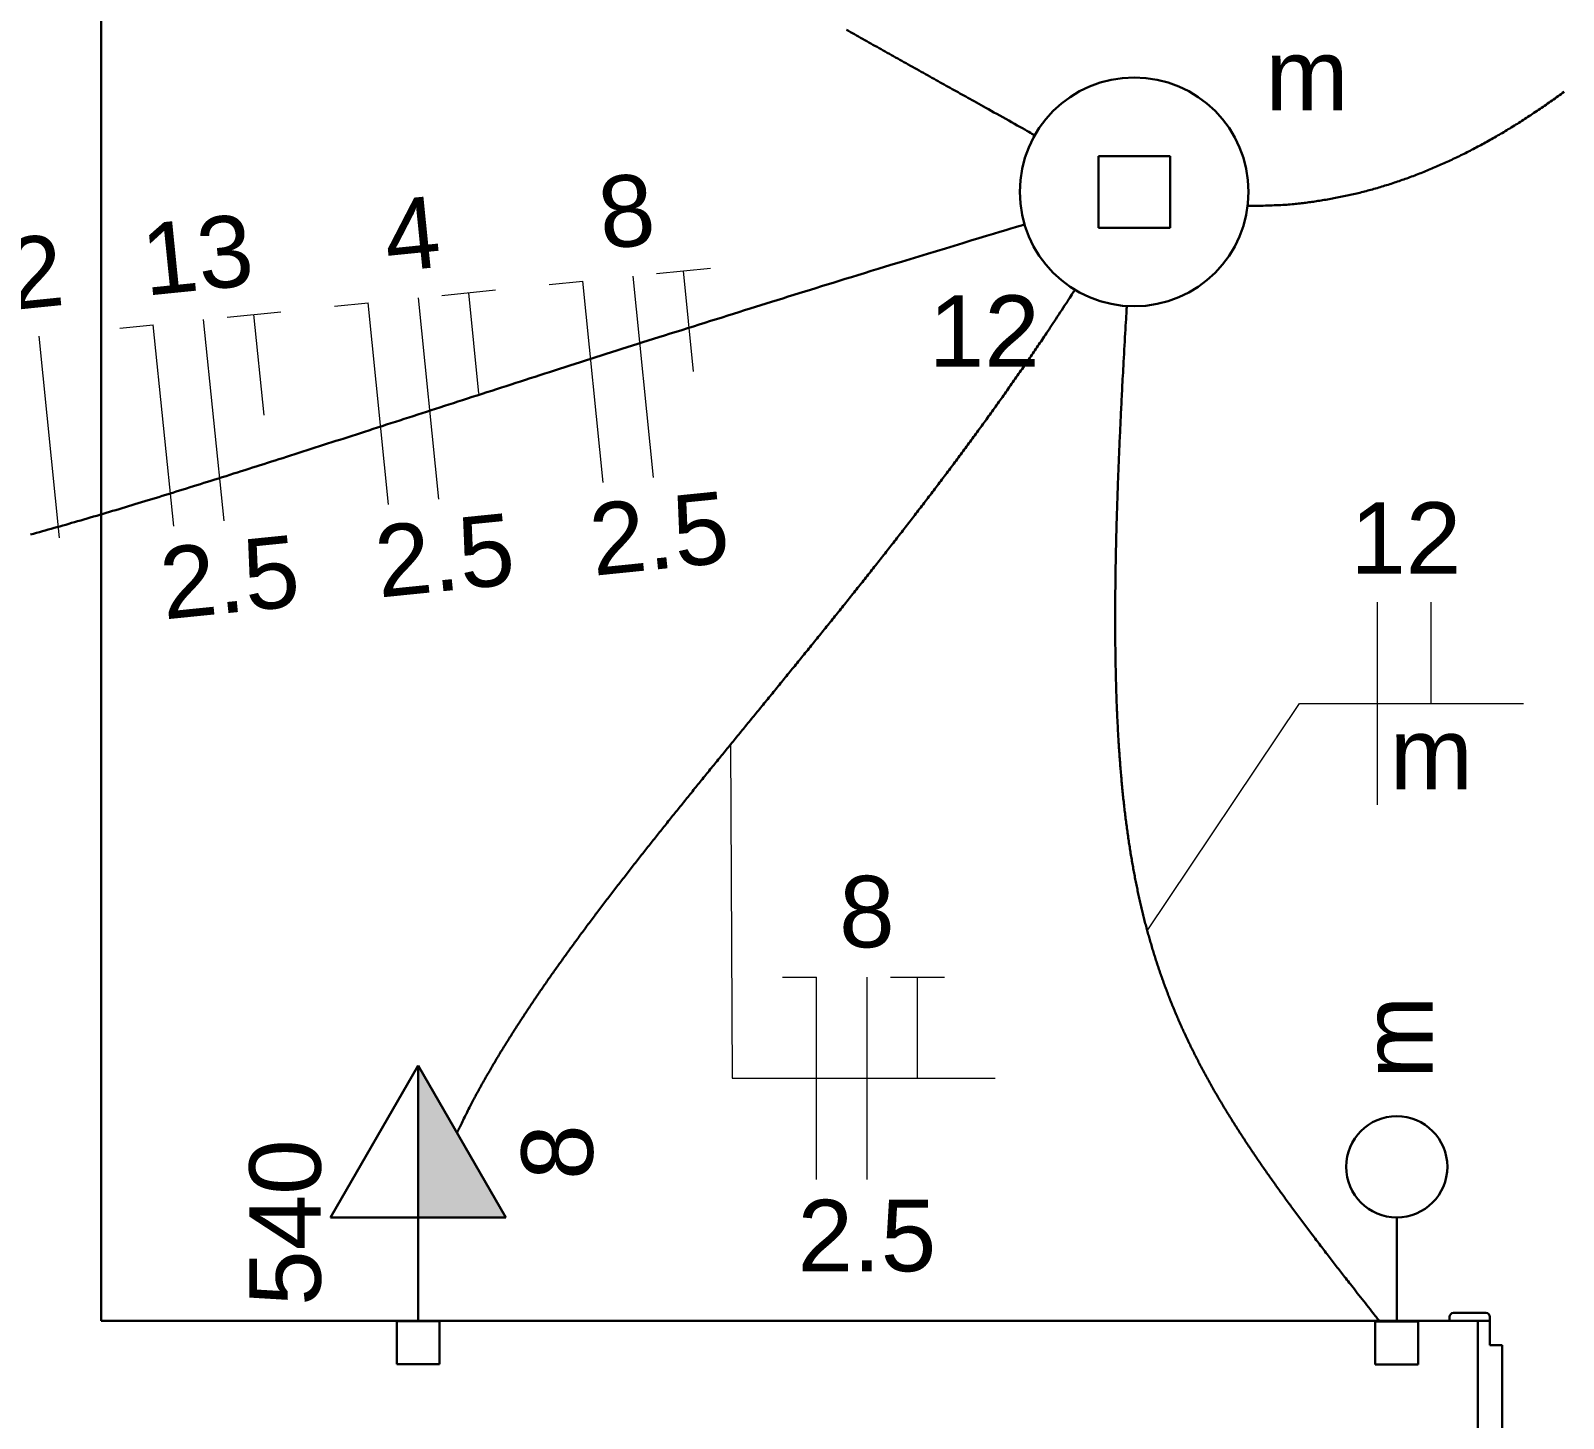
# Model space of a CAD drawing. Header units: millimetres. Extents: x 0 to 55.3, y 20.8 to 61.4.
# Drawn here: x 10.663 to 12.556, y 36.855 to 38.569 of the extents above; entities that cross this region are included whole.
import ezdxf

# ---------------------------------------------------------------- set-up
doc = ezdxf.new("R2010")
doc.units = ezdxf.units.MM
for name, color, linetype, lineweight in [('ARQ_-_ALV_5', 1, 'Continuous', 30), ('ARQ_-_PORTA_2', 2, 'Continuous', 30), ('EL-Condutos', 4, 'Continuous', 30), ('EL-Fios', 2, 'Continuous', 20), ('EL-Textos_fios', 2, 'Continuous', 20), ('EL-Textos_pontos', 2, 'Continuous', 30), ('P-SIMBOL', 3, 'Continuous', 30)]:
    doc.layers.add(name, color=color, linetype=linetype, lineweight=lineweight)
doc.styles.add('Arial', font='Arial')

msp = doc.modelspace()

# ---------------------------------------------------------------- hatches: boundary and pattern name
at = {"layer": 'P-SIMBOL', "linetype": 'Continuous'}
msp.add_hatch(color=256, dxfattribs=at).paths.add_polyline_path([(11.141402, 37.103199), (11.141402, 37.290749), (11.249652, 37.103249)])

# ---------------------------------------------------------------- linework, layer by layer
at = {"layer": 'ARQ_-_ALV_5'}
for p, q in [((10.750002, 36.975499), (10.750002, 39.775499)), ((10.750002, 36.975499), (12.450002, 36.975499)), ((12.450002, 36.975499), (12.450002, 36.825499))]:
    msp.add_line(p, q, dxfattribs=at)
at = {"layer": 'ARQ_-_PORTA_2'}
for p, q in [((12.460002, 36.985499), (12.420002, 36.985499)), ((12.415002, 36.980499), (12.415002, 36.975499)), ((12.450002, 36.975499), (12.465002, 36.975499)), ((12.465002, 36.975499), (12.465002, 36.980499)), ((12.465002, 36.975499), (12.465002, 36.945499)), ((12.465002, 36.945499), (12.480002, 36.945499)), ((12.480002, 36.945499), (12.480002, 36.825499))]:
    msp.add_line(p, q, dxfattribs=at)
for centre, start, end in [((12.420002, 36.980499), 90, 180), ((12.460002, 36.980499), 0, 90)]:
    msp.add_arc(centre, 0.005, start, end, dxfattribs=at)
at = {"layer": 'EL-Condutos', "linetype": 'Continuous', "flags": 128}
for points in [[(11.902813, 38.439542), (11.902585, 38.439671), (11.901919, 38.440044), (11.900846, 38.440647), (11.899395, 38.441461), (11.897596, 38.442471), (11.895478, 38.44366), (11.893072, 38.445011), (11.890406, 38.446507), (11.88751, 38.448132), (11.884414, 38.44987), (11.881148, 38.451702), (11.877742, 38.453614), (11.874224, 38.455587), (11.870624, 38.457606), (11.866973, 38.459654), (11.863299, 38.461714), (11.859633, 38.463769), (11.856004, 38.465803), (11.852442, 38.4678), (11.848975, 38.469741), (11.845686, 38.471583), (11.84251, 38.473361), (11.839441, 38.475079), (11.83647, 38.476741), (11.83359, 38.478351), (11.830793, 38.479915), (11.828071, 38.481436), (11.825416, 38.482919), (11.822822, 38.484368), (11.820279, 38.485788), (11.817781, 38.487182), (11.815319, 38.488556), (11.812887, 38.489913), (11.810475, 38.491258), (11.808077, 38.492596), (11.805685, 38.49393), (11.80329, 38.495265), (11.800886, 38.496606), (11.798465, 38.497956), (11.796018, 38.499321), (11.793583, 38.50068), (11.791117, 38.502055), (11.788624, 38.503446), (11.786105, 38.504852), (11.783562, 38.50627), (11.780998, 38.507702), (11.778414, 38.509144), (11.775813, 38.510596), (11.773196, 38.512057), (11.770565, 38.513526), (11.767923, 38.515002), (11.765271, 38.516483), (11.762612, 38.517969), (11.759947, 38.519457), (11.757279, 38.520948), (11.75461, 38.52244), (11.751941, 38.523932), (11.749274, 38.525423), (11.746613, 38.526911), (11.743958, 38.528396), (11.741355, 38.529852), (11.73876, 38.531303), (11.736172, 38.532751), (11.733592, 38.534196), (11.731017, 38.535637), (11.728449, 38.537075), (11.725886, 38.538511), (11.723327, 38.539944), (11.720773, 38.541376), (11.718223, 38.542805), (11.715676, 38.544234), (11.713131, 38.545661), (11.710589, 38.547088), (11.708048, 38.548514), (11.705509, 38.54994), (11.70297, 38.551366), (11.700431, 38.552793), (11.697892, 38.55422), (11.695352, 38.555649), (11.69281, 38.557079), (11.690308, 38.558488), (11.687804, 38.559898), (11.685298, 38.56131), (11.682791, 38.562723), (11.680282, 38.564138), (11.677772, 38.565554), (11.675262, 38.566971), (11.67275, 38.56839), (11.670237, 38.56981)], [(12.165959, 38.352165), (12.166132, 38.352168), (12.166636, 38.352176), (12.167449, 38.352189), (12.168549, 38.352208), (12.169912, 38.352232), (12.171517, 38.352263), (12.173341, 38.352299), (12.17536, 38.352341), (12.177554, 38.35239), (12.1799, 38.352445), (12.182374, 38.352507), (12.184955, 38.352576), (12.18762, 38.352651), (12.190346, 38.352734), (12.193112, 38.352823), (12.195894, 38.35292), (12.198671, 38.353025), (12.201419, 38.353137), (12.204116, 38.353257), (12.20674, 38.353385), (12.209248, 38.353519), (12.211668, 38.353661), (12.214005, 38.353811), (12.216267, 38.353969), (12.218458, 38.354135), (12.220585, 38.354308), (12.222654, 38.354489), (12.22467, 38.354678), (12.226639, 38.354874), (12.228568, 38.355078), (12.230462, 38.35529), (12.232326, 38.355508), (12.234168, 38.355735), (12.235993, 38.355969), (12.237806, 38.35621), (12.239613, 38.356458), (12.241422, 38.356714), (12.243236, 38.356977), (12.245063, 38.357247), (12.246908, 38.357525), (12.248768, 38.357808), (12.250651, 38.358099), (12.252554, 38.358396), (12.254476, 38.358701), (12.256416, 38.359013), (12.258372, 38.359332), (12.260341, 38.359658), (12.262324, 38.359991), (12.264317, 38.360331), (12.26632, 38.360678), (12.268331, 38.361033), (12.270348, 38.361394), (12.27237, 38.361763), (12.274394, 38.362138), (12.27642, 38.362521), (12.278446, 38.362911), (12.28047, 38.363308), (12.282491, 38.363712), (12.284507, 38.364123), (12.286516, 38.364541), (12.288523, 38.364967), (12.290521, 38.3654), (12.292513, 38.365841), (12.294497, 38.366288), (12.296475, 38.366742), (12.298446, 38.367204), (12.300412, 38.367672), (12.302372, 38.368148), (12.304327, 38.36863), (12.306278, 38.369119), (12.308225, 38.369616), (12.310167, 38.370119), (12.312107, 38.370628), (12.314043, 38.371145), (12.315977, 38.371669), (12.317909, 38.372199), (12.319839, 38.372736), (12.321767, 38.37328), (12.323695, 38.37383), (12.325622, 38.374388), (12.327565, 38.374956), (12.329508, 38.375532), (12.33145, 38.376114), (12.333392, 38.376703), (12.335333, 38.377299), (12.337274, 38.377901), (12.339213, 38.37851), (12.341151, 38.379126), (12.343088, 38.379748), (12.345024, 38.380377), (12.346959, 38.381012), (12.348891, 38.381654), (12.350822, 38.382303), (12.352751, 38.382957), (12.354678, 38.383619), (12.356603, 38.384286), (12.358526, 38.384961), (12.360446, 38.385641), (12.362364, 38.386328), (12.364279, 38.387021), (12.366218, 38.38773), (12.368155, 38.388446), (12.370088, 38.389168), (12.372019, 38.389897), (12.373947, 38.390631), (12.375872, 38.391373), (12.377794, 38.39212), (12.379714, 38.392874), (12.381631, 38.393634), (12.383545, 38.3944), (12.385457, 38.395172), (12.387366, 38.395951), (12.389272, 38.396735), (12.391176, 38.397526), (12.393077, 38.398323), (12.394975, 38.399125), (12.396872, 38.399934), (12.398765, 38.400749), (12.400656, 38.401569), (12.402545, 38.402395), (12.404466, 38.403243), (12.406385, 38.404098), (12.408302, 38.404958), (12.410216, 38.405824), (12.412127, 38.406696), (12.414036, 38.407574), (12.415942, 38.408457), (12.417845, 38.409347), (12.419746, 38.410242), (12.421644, 38.411144), (12.423539, 38.412051), (12.425432, 38.412963), (12.427321, 38.413882), (12.429209, 38.414806), (12.431093, 38.415735), (12.432975, 38.41667), (12.434854, 38.417611), (12.43673, 38.418557), (12.438603, 38.419509), (12.440474, 38.420466), (12.442384, 38.421451), (12.444291, 38.422441), (12.446196, 38.423437), (12.448097, 38.424439), (12.449996, 38.425446), (12.451891, 38.426458), (12.453784, 38.427476), (12.455674, 38.428499), (12.457561, 38.429528), (12.459444, 38.430562), (12.461325, 38.431601), (12.463203, 38.432646), (12.465078, 38.433696), (12.46695, 38.434751), (12.468819, 38.435811), (12.470686, 38.436877), (12.472549, 38.437947), (12.474409, 38.439023), (12.476267, 38.440103), (12.478121, 38.441189), (12.480021, 38.442308), (12.481918, 38.443432), (12.483812, 38.444562), (12.485703, 38.445696), (12.487591, 38.446836), (12.489476, 38.447981), (12.491357, 38.44913), (12.493236, 38.450285), (12.495112, 38.451445), (12.496984, 38.452609), (12.498854, 38.453779), (12.50072, 38.454953), (12.502584, 38.456132), (12.504444, 38.457316), (12.506302, 38.458505), (12.508156, 38.459698), (12.510007, 38.460896), (12.511856, 38.462099), (12.513701, 38.463306), (12.515544, 38.464518), (12.517436, 38.465769), (12.519325, 38.467025), (12.521211, 38.468286), (12.523093, 38.469551), (12.524973, 38.470821), (12.52685, 38.472096), (12.528723, 38.473375), (12.530593, 38.474659), (12.53246, 38.475948), (12.534324, 38.477241), (12.536185, 38.478538), (12.538043, 38.47984), (12.539898, 38.481146), (12.541749, 38.482456), (12.543598, 38.483771), (12.545444, 38.48509), (12.547286, 38.486413), (12.549126, 38.487741), (12.550962, 38.489073), (12.552796, 38.490408), (12.554682, 38.491789), (12.556566, 38.493175)], [(10.662759, 37.946573), (10.666386, 37.947565), (10.670011, 37.94856), (10.673636, 37.949559), (10.67726, 37.950562), (10.680882, 37.951568), (10.684504, 37.952578), (10.688124, 37.953592), (10.691744, 37.954609), (10.695363, 37.95563), (10.69898, 37.956654), (10.702597, 37.957681), (10.706213, 37.958712), (10.709828, 37.959745), (10.713442, 37.960782), (10.717055, 37.961821), (10.720668, 37.962864), (10.72462, 37.964007), (10.728571, 37.965155), (10.73252, 37.966305), (10.736469, 37.967458), (10.740418, 37.968615), (10.744365, 37.969775), (10.748311, 37.970937), (10.752256, 37.972103), (10.756201, 37.973271), (10.760145, 37.974442), (10.764088, 37.975616), (10.76803, 37.976793), (10.771971, 37.977972), (10.775912, 37.979154), (10.779852, 37.980338), (10.783791, 37.981525), (10.78773, 37.982714), (10.791667, 37.983905), (10.795604, 37.985098), (10.799541, 37.986294), (10.80384, 37.987602), (10.808139, 37.988913), (10.812437, 37.990226), (10.816734, 37.991542), (10.82103, 37.992859), (10.825326, 37.994179), (10.829621, 37.995501), (10.833916, 37.996826), (10.838209, 37.998152), (10.842503, 37.99948), (10.846795, 38.000811), (10.851087, 38.002143), (10.855378, 38.003477), (10.859669, 38.004813), (10.86396, 38.00615), (10.868249, 38.007489), (10.872539, 38.00883), (10.876827, 38.010173), (10.881115, 38.011517), (10.885403, 38.012862), (10.890077, 38.01433), (10.89475, 38.0158), (10.899423, 38.017272), (10.904095, 38.018745), (10.908767, 38.02022), (10.913438, 38.021696), (10.918109, 38.023173), (10.92278, 38.024652), (10.92745, 38.026132), (10.93212, 38.027614), (10.936789, 38.029097), (10.941458, 38.030581), (10.946126, 38.032066), (10.950795, 38.033552), (10.955463, 38.03504), (10.96013, 38.036528), (10.964798, 38.038017), (10.969465, 38.039508), (10.974132, 38.040999), (10.978799, 38.042491), (10.983875, 38.044115), (10.988951, 38.04574), (10.994026, 38.047366), (10.999102, 38.048993), (11.004177, 38.05062), (11.009252, 38.052249), (11.014327, 38.053878), (11.019401, 38.055507), (11.024475, 38.057138), (11.029549, 38.058769), (11.034623, 38.0604), (11.039696, 38.062033), (11.044769, 38.063665), (11.049842, 38.065298), (11.054914, 38.066932), (11.059986, 38.068565), (11.065058, 38.0702), (11.070129, 38.071834), (11.0752, 38.073469), (11.080271, 38.075103), (11.085774, 38.076878), (11.091277, 38.078653), (11.09678, 38.080428), (11.102282, 38.082203), (11.107784, 38.083978), (11.113287, 38.085753), (11.118789, 38.087529), (11.124292, 38.089305), (11.129795, 38.091081), (11.135298, 38.092856), (11.140801, 38.094633), (11.146305, 38.096409), (11.15181, 38.098185), (11.157315, 38.099961), (11.162821, 38.101738), (11.168328, 38.103514), (11.173835, 38.105291), (11.179344, 38.107068), (11.184854, 38.108845), (11.190364, 38.110621), (11.196333, 38.112545), (11.202303, 38.11447), (11.208274, 38.116393), (11.214245, 38.118317), (11.220217, 38.12024), (11.226188, 38.122163), (11.232159, 38.124085), (11.23813, 38.126007), (11.244099, 38.127927), (11.250068, 38.129847), (11.256035, 38.131766), (11.262, 38.133683), (11.267963, 38.135599), (11.273924, 38.137514), (11.279882, 38.139427), (11.285837, 38.141339), (11.291789, 38.143249), (11.297737, 38.145157), (11.303682, 38.147063), (11.309622, 38.148967), (11.316036, 38.151022), (11.322446, 38.153075), (11.328854, 38.155127), (11.33526, 38.157176), (11.341666, 38.159225), (11.348073, 38.161273), (11.354483, 38.16332), (11.360896, 38.165367), (11.367314, 38.167415), (11.373738, 38.169464), (11.380169, 38.171513), (11.386609, 38.173564), (11.393059, 38.175617), (11.39952, 38.177671), (11.405994, 38.179729), (11.41248, 38.181789), (11.418982, 38.183852), (11.4255, 38.185918), (11.432035, 38.187989), (11.438589, 38.190064), (11.445676, 38.192306), (11.45278, 38.194551), (11.459898, 38.196799), (11.467023, 38.199048), (11.47415, 38.201295), (11.481275, 38.203541), (11.488391, 38.205782), (11.495494, 38.208017), (11.502579, 38.210245), (11.50964, 38.212465), (11.516672, 38.214674), (11.52367, 38.216871), (11.530629, 38.219055), (11.537543, 38.221224), (11.544408, 38.223376), (11.551218, 38.22551), (11.557968, 38.227624), (11.564653, 38.229718), (11.571268, 38.231788), (11.577807, 38.233834), (11.584757, 38.236007), (11.591636, 38.238157), (11.598464, 38.24029), (11.605264, 38.242412), (11.612056, 38.24453), (11.618864, 38.24665), (11.625707, 38.248779), (11.632609, 38.250923), (11.63959, 38.253089), (11.646673, 38.255283), (11.653878, 38.257512), (11.661228, 38.259782), (11.668744, 38.262099), (11.676448, 38.264471), (11.684361, 38.266903), (11.692505, 38.269402), (11.700901, 38.271975), (11.709572, 38.274627), (11.718538, 38.277367), (11.727822, 38.280199), (11.73815, 38.283345), (11.748778, 38.286578), (11.759618, 38.289873), (11.770579, 38.293201), (11.781572, 38.296536), (11.792507, 38.299851), (11.803293, 38.30312), (11.813842, 38.306314), (11.824063, 38.309407), (11.833867, 38.312373), (11.843163, 38.315184), (11.851862, 38.317814), (11.859874, 38.320235), (11.86711, 38.32242), (11.873478, 38.324344), (11.87889, 38.325978), (11.883256, 38.327295), (11.886486, 38.32827), (11.888489, 38.328874), (11.889177, 38.329082)], [(11.952215, 38.248357), (11.952102, 38.248182), (11.951772, 38.247673), (11.951239, 38.246851), (11.950519, 38.245741), (11.949626, 38.244364), (11.948574, 38.242744), (11.947378, 38.240902), (11.946053, 38.238863), (11.944613, 38.236648), (11.943073, 38.23428), (11.941447, 38.231782), (11.93975, 38.229176), (11.937996, 38.226486), (11.936201, 38.223735), (11.934378, 38.220944), (11.932542, 38.218136), (11.930708, 38.215335), (11.92889, 38.212563), (11.927103, 38.209842), (11.925362, 38.207196), (11.92368, 38.204647), (11.922055, 38.202189), (11.920481, 38.199816), (11.918956, 38.197521), (11.917475, 38.195298), (11.916035, 38.193142), (11.914631, 38.191047), (11.913259, 38.189005), (11.911916, 38.187012), (11.910598, 38.185061), (11.909301, 38.183146), (11.908022, 38.181261), (11.906755, 38.1794), (11.905497, 38.177557), (11.904245, 38.175725), (11.902995, 38.173899), (11.901742, 38.172073), (11.900483, 38.17024), (11.899214, 38.168395), (11.897931, 38.166531), (11.896633, 38.164648), (11.895319, 38.162742), (11.89399, 38.160815), (11.892646, 38.158868), (11.891288, 38.156903), (11.889917, 38.154922), (11.888535, 38.152925), (11.887142, 38.150916), (11.885741, 38.148894), (11.88433, 38.146863), (11.882912, 38.144823), (11.881488, 38.142777), (11.880059, 38.140725), (11.878625, 38.13867), (11.877189, 38.136613), (11.87575, 38.134555), (11.87431, 38.132499), (11.87287, 38.130446), (11.871431, 38.128397), (11.869994, 38.126355), (11.868564, 38.124326), (11.867138, 38.122304), (11.865713, 38.120289), (11.864291, 38.118281), (11.862871, 38.116278), (11.861453, 38.114281), (11.860036, 38.11229), (11.85862, 38.110303), (11.857205, 38.10832), (11.855791, 38.106341), (11.854377, 38.104365), (11.852963, 38.102392), (11.85155, 38.100422), (11.850135, 38.098454), (11.84872, 38.096487), (11.847304, 38.094522), (11.845887, 38.092557), (11.844468, 38.090593), (11.843048, 38.088629), (11.841625, 38.086664), (11.840205, 38.084705), (11.838783, 38.082746), (11.837359, 38.080785), (11.835933, 38.078824), (11.834505, 38.076863), (11.833075, 38.074901), (11.831643, 38.072939), (11.830209, 38.070976), (11.828773, 38.069014), (11.827336, 38.067051), (11.825898, 38.065089), (11.824458, 38.063127), (11.823016, 38.061165), (11.821574, 38.059204), (11.82013, 38.057243), (11.818685, 38.055283), (11.817239, 38.053324), (11.815792, 38.051366), (11.814344, 38.049409), (11.812895, 38.047453), (11.811452, 38.045506), (11.810008, 38.043561), (11.808564, 38.041617), (11.807119, 38.039674), (11.805672, 38.037732), (11.804225, 38.035792), (11.802778, 38.033852), (11.801329, 38.031913), (11.79988, 38.029976), (11.79843, 38.028039), (11.796979, 38.026103), (11.795527, 38.024168), (11.794074, 38.022234), (11.79262, 38.020301), (11.791165, 38.018368), (11.78971, 38.016437), (11.788253, 38.014505), (11.786796, 38.012575), (11.785338, 38.010645), (11.783878, 38.008716), (11.782425, 38.006797), (11.780971, 38.004879), (11.779516, 38.002961), (11.77806, 38.001044), (11.776604, 37.999127), (11.775146, 37.997211), (11.773687, 37.995295), (11.772227, 37.993381), (11.770767, 37.991466), (11.769306, 37.989553), (11.767843, 37.987639), (11.76638, 37.985727), (11.764916, 37.983815), (11.763451, 37.981904), (11.761986, 37.979993), (11.760519, 37.978083), (11.759052, 37.976174), (11.757584, 37.974265), (11.756115, 37.972357), (11.754645, 37.970449), (11.753184, 37.968553), (11.751721, 37.966658), (11.750258, 37.964764), (11.748794, 37.96287), (11.747329, 37.960976), (11.745863, 37.959084), (11.744397, 37.957192), (11.74293, 37.9553), (11.741462, 37.953409), (11.739994, 37.951519), (11.738524, 37.949629), (11.737054, 37.94774), (11.735584, 37.945852), (11.734112, 37.943964), (11.73264, 37.942076), (11.731168, 37.940189), (11.729694, 37.938303), (11.72822, 37.936417), (11.726745, 37.934531), (11.72527, 37.932647), (11.723804, 37.930775), (11.722337, 37.928904), (11.720869, 37.927033), (11.719401, 37.925163), (11.717932, 37.923293), (11.716462, 37.921424), (11.714992, 37.919555), (11.713521, 37.917687), (11.71205, 37.915819), (11.710577, 37.913951), (11.709105, 37.912085), (11.707631, 37.910218), (11.706158, 37.908352), (11.704683, 37.906487), (11.703208, 37.904622), (11.701732, 37.902757), (11.700256, 37.900893), (11.698779, 37.89903), (11.697302, 37.897166), (11.695824, 37.895304), (11.694357, 37.893455), (11.692889, 37.891608), (11.69142, 37.88976), (11.689951, 37.887913), (11.688482, 37.886067), (11.687012, 37.88422), (11.685541, 37.882375), (11.68407, 37.880529), (11.682599, 37.878684), (11.681127, 37.87684), (11.679654, 37.874996), (11.678181, 37.873152), (11.676708, 37.871308), (11.675234, 37.869465), (11.673759, 37.867623), (11.672284, 37.865781), (11.670809, 37.863939), (11.669333, 37.862097), (11.667857, 37.860256), (11.66638, 37.858415), (11.664915, 37.85659), (11.66345, 37.854766), (11.661985, 37.852941), (11.660519, 37.851117), (11.659052, 37.849294), (11.657585, 37.84747), (11.656118, 37.845647), (11.654651, 37.843825), (11.653183, 37.842002), (11.651714, 37.84018), (11.650245, 37.838359), (11.648776, 37.836537), (11.647307, 37.834716), (11.645837, 37.832895), (11.644367, 37.831075), (11.642896, 37.829254), (11.641425, 37.827434), (11.639954, 37.825615), (11.638483, 37.823795), (11.637011, 37.821976), (11.635552, 37.820174), (11.634093, 37.818372), (11.632634, 37.816571), (11.631175, 37.81477), (11.629715, 37.812969), (11.628255, 37.811168), (11.626795, 37.809368), (11.625335, 37.807568), (11.623874, 37.805767), (11.622413, 37.803968), (11.620951, 37.802168), (11.61949, 37.800369), (11.618028, 37.79857), (11.616566, 37.796771), (11.615103, 37.794972), (11.613641, 37.793173), (11.612178, 37.791375), (11.610715, 37.789577), (11.609252, 37.787779), (11.607788, 37.785981), (11.60634, 37.784202), (11.604891, 37.782423), (11.603442, 37.780644), (11.601993, 37.778866), (11.600544, 37.777087), (11.599094, 37.775309), (11.597644, 37.773531), (11.596195, 37.771753), (11.594745, 37.769975), (11.593294, 37.768197), (11.591844, 37.766419), (11.590394, 37.764642), (11.588943, 37.762864), (11.587492, 37.761087), (11.586041, 37.75931), (11.58459, 37.757533), (11.583139, 37.755756), (11.581688, 37.753979), (11.580237, 37.752202), (11.578785, 37.750425), (11.57735, 37.748669), (11.575915, 37.746912), (11.57448, 37.745156), (11.573045, 37.743399), (11.571609, 37.741643), (11.570174, 37.739887), (11.568739, 37.738131), (11.567303, 37.736375), (11.565867, 37.734619), (11.564432, 37.732863), (11.562996, 37.731107), (11.56156, 37.729351), (11.560125, 37.727595), (11.558689, 37.725839), (11.557253, 37.724083), (11.555818, 37.722327), (11.554382, 37.720571), (11.552946, 37.718815), (11.55151, 37.717059), (11.550075, 37.715303), (11.548657, 37.713569), (11.547239, 37.711835), (11.545821, 37.710101), (11.544403, 37.708366), (11.542985, 37.706632), (11.541568, 37.704898), (11.54015, 37.703163), (11.538732, 37.701429), (11.537315, 37.699695), (11.535897, 37.69796), (11.53448, 37.696225), (11.533063, 37.694491), (11.531645, 37.692756), (11.530228, 37.691021), (11.528811, 37.689286), (11.527394, 37.687551), (11.525978, 37.685816), (11.524561, 37.684081), (11.523144, 37.682346), (11.521728, 37.68061), (11.520331, 37.678898), (11.518934, 37.677186), (11.517537, 37.675474), (11.51614, 37.673761), (11.514744, 37.672049), (11.513347, 37.670336), (11.511951, 37.668623), (11.510555, 37.66691), (11.509159, 37.665197), (11.507764, 37.663484), (11.506368, 37.661771), (11.504973, 37.660057), (11.503578, 37.658343), (11.502183, 37.656629), (11.500788, 37.654915), (11.499394, 37.653201), (11.498, 37.651486), (11.496606, 37.649772), (11.495212, 37.648057), (11.493819, 37.646342), (11.492446, 37.644651), (11.491073, 37.642961), (11.489701, 37.64127), (11.488329, 37.639579), (11.486957, 37.637888), (11.485586, 37.636197), (11.484214, 37.634505), (11.482844, 37.632814), (11.481473, 37.631122), (11.480103, 37.629429), (11.478733, 37.627737), (11.477363, 37.626044), (11.475994, 37.624351), (11.474625, 37.622658), (11.473256, 37.620964), (11.471888, 37.61927), (11.47052, 37.617576), (11.469152, 37.615881), (11.467785, 37.614187), (11.466418, 37.612491), (11.465074, 37.610823), (11.463729, 37.609154), (11.462385, 37.607485), (11.461041, 37.605815), (11.459698, 37.604145), (11.458355, 37.602475), (11.457012, 37.600805), (11.45567, 37.599134), (11.454329, 37.597462), (11.452987, 37.595791), (11.451647, 37.594119), (11.450306, 37.592447), (11.448966, 37.590774), (11.447627, 37.589101), (11.446288, 37.587428), (11.444949, 37.585754), (11.443611, 37.58408), (11.442274, 37.582405), (11.440937, 37.580731), (11.4396, 37.579055), (11.438287, 37.577408), (11.436974, 37.57576), (11.435662, 37.574112), (11.43435, 37.572464), (11.433038, 37.570815), (11.431728, 37.569165), (11.430417, 37.567516), (11.429108, 37.565866), (11.427799, 37.564215), (11.42649, 37.562564), (11.425182, 37.560912), (11.423874, 37.55926), (11.422568, 37.557608), (11.421261, 37.555955), (11.419956, 37.554302), (11.41865, 37.552648), (11.417346, 37.550994), (11.416042, 37.549339), (11.414739, 37.547683), (11.413436, 37.546028), (11.412158, 37.544401), (11.41088, 37.542775), (11.409603, 37.541148), (11.408327, 37.53952), (11.407051, 37.537892), (11.405776, 37.536263), (11.404502, 37.534634), (11.403228, 37.533004), (11.401955, 37.531374), (11.400683, 37.529743), (11.399411, 37.528111), (11.39814, 37.52648), (11.39687, 37.524847), (11.3956, 37.523214), (11.394332, 37.52158), (11.393064, 37.519946), (11.391796, 37.518311), (11.39053, 37.516676), (11.389264, 37.51504), (11.387999, 37.513404), (11.38676, 37.511798), (11.385521, 37.510192), (11.384283, 37.508586), (11.383045, 37.506979), (11.381809, 37.505371), (11.380573, 37.503763), (11.379338, 37.502154), (11.378104, 37.500544), (11.376871, 37.498934), (11.375638, 37.497323), (11.374407, 37.495712), (11.373176, 37.494099), (11.371946, 37.492487), (11.370717, 37.490873), (11.369489, 37.489259), (11.368262, 37.487644), (11.367035, 37.486029), (11.36581, 37.484413), (11.364585, 37.482796), (11.363361, 37.481178), (11.362164, 37.479593), (11.360968, 37.478008), (11.359772, 37.476422), (11.358577, 37.474835), (11.357383, 37.473247), (11.356191, 37.471659), (11.354999, 37.47007), (11.353808, 37.46848), (11.352618, 37.46689), (11.351429, 37.465299), (11.350241, 37.463707), (11.349054, 37.462114), (11.347868, 37.460521), (11.346683, 37.458927), (11.345499, 37.457332), (11.344316, 37.455736), (11.343135, 37.45414), (11.341954, 37.452543), (11.340774, 37.450945), (11.339596, 37.449346), (11.338444, 37.447782), (11.337293, 37.446216), (11.336144, 37.444651), (11.334995, 37.443084), (11.333848, 37.441516), (11.332702, 37.439948), (11.331556, 37.438379), (11.330412, 37.436809), (11.329269, 37.435238), (11.328128, 37.433666), (11.326987, 37.432094), (11.325847, 37.430521), (11.324709, 37.428947), (11.323572, 37.427371), (11.322436, 37.425796), (11.321301, 37.424219), (11.320167, 37.422641), (11.319035, 37.421062), (11.317904, 37.419483), (11.316774, 37.417902), (11.315671, 37.416358), (11.31457, 37.414812), (11.31347, 37.413266), (11.312371, 37.411719), (11.311273, 37.41017), (11.310177, 37.408621), (11.309082, 37.407071), (11.307988, 37.405521), (11.306896, 37.403969), (11.305804, 37.402416), (11.304715, 37.400863), (11.303626, 37.399308), (11.302539, 37.397753), (11.301453, 37.396197), (11.300369, 37.39464), (11.299286, 37.393082), (11.298205, 37.391523), (11.297125, 37.389964), (11.296046, 37.388403), (11.294969, 37.386842), (11.29392, 37.385318), (11.292872, 37.383793), (11.291825, 37.382267), (11.29078, 37.380741), (11.289737, 37.379213), (11.288694, 37.377685), (11.287654, 37.376155), (11.286614, 37.374624), (11.285576, 37.373092), (11.28454, 37.371559), (11.283505, 37.370025), (11.282471, 37.36849), (11.281439, 37.366953), (11.280408, 37.365415), (11.279379, 37.363876), (11.278351, 37.362336), (11.277324, 37.360794), (11.276299, 37.359251), (11.275275, 37.357706), (11.274253, 37.35616), (11.273258, 37.354652), (11.272265, 37.353143), (11.271274, 37.351632), (11.270283, 37.350121), (11.269295, 37.348608), (11.268308, 37.347094), (11.267323, 37.34558), (11.266339, 37.344064), (11.265358, 37.342548), (11.264378, 37.341032), (11.2634, 37.339514), (11.262425, 37.337997), (11.261451, 37.336479), (11.26048, 37.334961), (11.25951, 37.333442), (11.258543, 37.331924), (11.257579, 37.330405), (11.256616, 37.328887), (11.255656, 37.327369), (11.254699, 37.325851), (11.25377, 37.324374), (11.252843, 37.322897), (11.251918, 37.32142), (11.250995, 37.319942), (11.250074, 37.318463), (11.249155, 37.316983), (11.248237, 37.315501), (11.24732, 37.314016), (11.246405, 37.31253), (11.245491, 37.31104), (11.244578, 37.309547), (11.243666, 37.308051), (11.242754, 37.306551), (11.241843, 37.305046), (11.240932, 37.303537), (11.240022, 37.302023), (11.239111, 37.300504), (11.238201, 37.298979), (11.23729, 37.297447), (11.236379, 37.29591), (11.235493, 37.294409), (11.234607, 37.292903), (11.233722, 37.291393), (11.232838, 37.289881), (11.231956, 37.288367), (11.231076, 37.286852), (11.2302, 37.285339), (11.229327, 37.283829), (11.228459, 37.282321), (11.227596, 37.280819), (11.226738, 37.279323), (11.225886, 37.277834), (11.225041, 37.276353), (11.224204, 37.274882), (11.223374, 37.273422), (11.222553, 37.271975), (11.221741, 37.270541), (11.220939, 37.269121), (11.220147, 37.267718), (11.219366, 37.266332), (11.218618, 37.265002), (11.217879, 37.263686), (11.217147, 37.262378), (11.216419, 37.261074), (11.215694, 37.259769), (11.21497, 37.258459), (11.214244, 37.257141), (11.213515, 37.255808), (11.21278, 37.254457), (11.212037, 37.253083), (11.211285, 37.251682), (11.21052, 37.25025), (11.209742, 37.248781), (11.208948, 37.247271), (11.208136, 37.245717), (11.207303, 37.244113), (11.206449, 37.242455), (11.20557, 37.240738), (11.204665, 37.238959), (11.203732, 37.237112), (11.202798, 37.235254), (11.201844, 37.233344), (11.200875, 37.231399), (11.199901, 37.229434), (11.198927, 37.227464), (11.197962, 37.225506), (11.197014, 37.223576), (11.196089, 37.22169), (11.195195, 37.219863), (11.19434, 37.218112), (11.19353, 37.216452), (11.192774, 37.214899), (11.192079, 37.213469), (11.191453, 37.212179), (11.190902, 37.211043), (11.190435, 37.210078), (11.190059, 37.2093), (11.189781, 37.208724), (11.189608, 37.208367), (11.189549, 37.208245)], [(12.016587, 38.229812), (12.016569, 38.229493), (12.016514, 38.228567), (12.016427, 38.227073), (12.016308, 38.225053), (12.016162, 38.222549), (12.015989, 38.219603), (12.015794, 38.216255), (12.015578, 38.212548), (12.015344, 38.208522), (12.015094, 38.204219), (12.014831, 38.19968), (12.014557, 38.194948), (12.014276, 38.190063), (12.013989, 38.185068), (12.013699, 38.180002), (12.013408, 38.174909), (12.013119, 38.169829), (12.012835, 38.164803), (12.012558, 38.159874), (12.012291, 38.155083), (12.012049, 38.150721), (12.011818, 38.146508), (12.011596, 38.142434), (12.011383, 38.138489), (12.011179, 38.134662), (12.010982, 38.130944), (12.010792, 38.127324), (12.010609, 38.123793), (12.010432, 38.120339), (12.01026, 38.116953), (12.010093, 38.113625), (12.009931, 38.110345), (12.009772, 38.107102), (12.009615, 38.103885), (12.009462, 38.100686), (12.00931, 38.097494), (12.009159, 38.094298), (12.009009, 38.091089), (12.008859, 38.087856), (12.008708, 38.084589), (12.008565, 38.081472), (12.008421, 38.078317), (12.008276, 38.075129), (12.008131, 38.071909), (12.007985, 38.06866), (12.007839, 38.065384), (12.007693, 38.062085), (12.007548, 38.058763), (12.007402, 38.055422), (12.007257, 38.052065), (12.007113, 38.048693), (12.006969, 38.045309), (12.006827, 38.041917), (12.006685, 38.038517), (12.006545, 38.035114), (12.006406, 38.031708), (12.006269, 38.028304), (12.006134, 38.024902), (12.006001, 38.021507), (12.00587, 38.018119), (12.005748, 38.014937), (12.005629, 38.011763), (12.005511, 38.008597), (12.005396, 38.00544), (12.005283, 38.002289), (12.005171, 37.999145), (12.005062, 37.996007), (12.004954, 37.992873), (12.004849, 37.989745), (12.004745, 37.986621), (12.004643, 37.983499), (12.004543, 37.980381), (12.004445, 37.977265), (12.004349, 37.974151), (12.004255, 37.971037), (12.004162, 37.967924), (12.004071, 37.964811), (12.003982, 37.961696), (12.003895, 37.958581), (12.003809, 37.955463), (12.00373, 37.952523), (12.003653, 37.949581), (12.003577, 37.946636), (12.003502, 37.94369), (12.00343, 37.940742), (12.003359, 37.937792), (12.00329, 37.934841), (12.003222, 37.931889), (12.003156, 37.928935), (12.003092, 37.92598), (12.00303, 37.923025), (12.00297, 37.920068), (12.002912, 37.917112), (12.002855, 37.914154), (12.002801, 37.911196), (12.002748, 37.908239), (12.002697, 37.905281), (12.002649, 37.902323), (12.002603, 37.899366), (12.002558, 37.896409), (12.002519, 37.893623), (12.002481, 37.890838), (12.002445, 37.888053), (12.002411, 37.885268), (12.002379, 37.882484), (12.002349, 37.879701), (12.002321, 37.876917), (12.002295, 37.874134), (12.002271, 37.871351), (12.002249, 37.868569), (12.002229, 37.865786), (12.002212, 37.863004), (12.002196, 37.860222), (12.002183, 37.85744), (12.002172, 37.854658), (12.002163, 37.851876), (12.002156, 37.849094), (12.002152, 37.846312), (12.002149, 37.84353), (12.002149, 37.840748), (12.002152, 37.838124), (12.002156, 37.835501), (12.002162, 37.832877), (12.002171, 37.830254), (12.002181, 37.82763), (12.002194, 37.825006), (12.002209, 37.822382), (12.002226, 37.819758), (12.002246, 37.817134), (12.002268, 37.81451), (12.002292, 37.811885), (12.002318, 37.809261), (12.002347, 37.806637), (12.002378, 37.804013), (12.002411, 37.801389), (12.002447, 37.798764), (12.002485, 37.79614), (12.002526, 37.793516), (12.002569, 37.790892), (12.002615, 37.788268), (12.00266, 37.785792), (12.002708, 37.783316), (12.002758, 37.78084), (12.002811, 37.778364), (12.002865, 37.775888), (12.002923, 37.773412), (12.002982, 37.770936), (12.003044, 37.768461), (12.003109, 37.765985), (12.003175, 37.76351), (12.003245, 37.761034), (12.003317, 37.758559), (12.003391, 37.756084), (12.003468, 37.753609), (12.003548, 37.751134), (12.003631, 37.748659), (12.003716, 37.746184), (12.003803, 37.743709), (12.003894, 37.741234), (12.003987, 37.73876), (12.004077, 37.736421), (12.00417, 37.734083), (12.004266, 37.731744), (12.004364, 37.729406), (12.004464, 37.727068), (12.004567, 37.72473), (12.004673, 37.722392), (12.004782, 37.720054), (12.004893, 37.717717), (12.005006, 37.715379), (12.005123, 37.713042), (12.005242, 37.710704), (12.005364, 37.708367), (12.005489, 37.70603), (12.005616, 37.703693), (12.005747, 37.701357), (12.00588, 37.69902), (12.006016, 37.696684), (12.006155, 37.694347), (12.006297, 37.692011), (12.006434, 37.6898), (12.006574, 37.687588), (12.006717, 37.685377), (12.006862, 37.683165), (12.00701, 37.680954), (12.007161, 37.678743), (12.007314, 37.676532), (12.007471, 37.674322), (12.00763, 37.672112), (12.007792, 37.669902), (12.007958, 37.667692), (12.008126, 37.665482), (12.008297, 37.663273), (12.008471, 37.661063), (12.008648, 37.658854), (12.008828, 37.656646), (12.009011, 37.654437), (12.009197, 37.652229), (12.009386, 37.650021), (12.009578, 37.647813), (12.009764, 37.645718), (12.009953, 37.643622), (12.010144, 37.641527), (12.010338, 37.639432), (12.010535, 37.637337), (12.010736, 37.635243), (12.010939, 37.633149), (12.011145, 37.631055), (12.011354, 37.628961), (12.011566, 37.626868), (12.011782, 37.624775), (12.012, 37.622683), (12.012222, 37.62059), (12.012447, 37.618498), (12.012675, 37.616407), (12.012906, 37.614316), (12.01314, 37.612225), (12.013378, 37.610134), (12.013619, 37.608044), (12.013863, 37.605954), (12.014099, 37.603964), (12.014338, 37.601974), (12.01458, 37.599984), (12.014825, 37.597995), (12.015073, 37.596006), (12.015324, 37.594018), (12.015578, 37.592029), (12.015836, 37.590042), (12.016097, 37.588054), (12.016361, 37.586068), (12.016628, 37.584081), (12.016898, 37.582095), (12.017172, 37.58011), (12.017449, 37.578125), (12.01773, 37.57614), (12.018014, 37.574156), (12.018301, 37.572172), (12.018591, 37.570189), (12.018885, 37.568206), (12.019183, 37.566224), (12.019471, 37.564329), (12.019762, 37.562433), (12.020056, 37.560539), (12.020354, 37.558644), (12.020654, 37.55675), (12.020958, 37.554857), (12.021266, 37.552965), (12.021576, 37.551072), (12.02189, 37.549181), (12.022208, 37.54729), (12.022529, 37.545399), (12.022853, 37.543509), (12.02318, 37.54162), (12.023511, 37.539731), (12.023846, 37.537843), (12.024184, 37.535956), (12.024525, 37.534069), (12.02487, 37.532183), (12.025218, 37.530297), (12.02557, 37.528412), (12.025912, 37.526601), (12.026258, 37.524789), (12.026606, 37.522979), (12.026958, 37.521169), (12.027313, 37.51936), (12.027672, 37.517551), (12.028034, 37.515743), (12.028399, 37.513936), (12.028768, 37.51213), (12.029141, 37.510324), (12.029516, 37.508519), (12.029896, 37.506715), (12.030279, 37.504911), (12.030665, 37.503108), (12.031055, 37.501306), (12.031448, 37.499505), (12.031845, 37.497705), (12.032246, 37.495905), (12.03265, 37.494106), (12.033058, 37.492308), (12.033456, 37.490569), (12.033857, 37.488832), (12.034262, 37.487095), (12.03467, 37.485359), (12.035082, 37.483624), (12.035497, 37.481889), (12.035915, 37.480156), (12.036337, 37.478423), (12.036763, 37.476691), (12.037192, 37.47496), (12.037624, 37.47323), (12.03806, 37.471501), (12.0385, 37.469773), (12.038943, 37.468045), (12.03939, 37.466319), (12.03984, 37.464593), (12.040294, 37.462869), (12.040751, 37.461145), (12.041213, 37.459422), (12.041677, 37.4577), (12.042133, 37.456025), (12.042593, 37.45435), (12.043056, 37.452677), (12.043522, 37.451004), (12.043992, 37.449332), (12.044465, 37.447661), (12.044942, 37.445992), (12.045422, 37.444323), (12.045906, 37.442655), (12.046394, 37.440988), (12.046884, 37.439323), (12.047379, 37.437658), (12.047877, 37.435994), (12.048378, 37.434332), (12.048883, 37.43267), (12.049391, 37.43101), (12.049904, 37.429351), (12.050419, 37.427692), (12.050938, 37.426035), (12.051461, 37.424379), (12.051977, 37.422756), (12.052497, 37.421134), (12.05302, 37.419513), (12.053547, 37.417893), (12.054077, 37.416274), (12.05461, 37.414657), (12.055147, 37.41304), (12.055687, 37.411425), (12.056231, 37.409811), (12.056779, 37.408198), (12.057329, 37.406586), (12.057883, 37.404975), (12.058441, 37.403366), (12.059002, 37.401758), (12.059567, 37.400151), (12.060135, 37.398545), (12.060706, 37.39694), (12.061281, 37.395337), (12.06186, 37.393735), (12.062441, 37.392134), (12.06302, 37.390553), (12.063602, 37.388973), (12.064187, 37.387394), (12.064776, 37.385817), (12.065368, 37.384241), (12.065964, 37.382666), (12.066562, 37.381092), (12.067164, 37.37952), (12.06777, 37.377949), (12.068379, 37.376379), (12.068991, 37.37481), (12.069607, 37.373243), (12.070225, 37.371677), (12.070848, 37.370113), (12.071473, 37.36855), (12.072102, 37.366988), (12.072734, 37.365427), (12.07337, 37.363868), (12.074008, 37.36231), (12.074651, 37.360754), (12.075294, 37.359204), (12.07594, 37.357656), (12.076589, 37.35611), (12.077242, 37.354564), (12.077898, 37.35302), (12.078557, 37.351478), (12.07922, 37.349937), (12.079886, 37.348397), (12.080554, 37.346858), (12.081227, 37.345321), (12.081902, 37.343786), (12.08258, 37.342251), (12.083262, 37.340719), (12.083947, 37.339187), (12.084634, 37.337657), (12.085325, 37.336129), (12.08602, 37.334601), (12.086717, 37.333076), (12.087417, 37.331551), (12.088121, 37.330028), (12.08883, 37.3285), (12.089543, 37.326974), (12.090258, 37.325449), (12.090977, 37.323926), (12.091699, 37.322404), (12.092424, 37.320883), (12.093152, 37.319364), (12.093883, 37.317846), (12.094617, 37.31633), (12.095354, 37.314815), (12.096093, 37.313302), (12.096836, 37.31179), (12.097582, 37.310279), (12.098331, 37.30877), (12.099082, 37.307263), (12.099837, 37.305757), (12.100595, 37.304252), (12.101355, 37.302749), (12.102118, 37.301247), (12.102884, 37.299747), (12.103662, 37.29823), (12.104443, 37.296716), (12.105227, 37.295202), (12.106013, 37.29369), (12.106803, 37.29218), (12.107595, 37.290671), (12.10839, 37.289163), (12.109188, 37.287657), (12.109988, 37.286153), (12.110792, 37.284649), (12.111598, 37.283148), (12.112407, 37.281648), (12.113218, 37.280149), (12.114032, 37.278652), (12.114849, 37.277156), (12.115669, 37.275662), (12.116491, 37.274169), (12.117316, 37.272677), (12.118143, 37.271187), (12.118973, 37.269699), (12.119821, 37.268184), (12.120672, 37.26667), (12.121526, 37.265158), (12.122382, 37.263647), (12.123241, 37.262138), (12.124102, 37.26063), (12.124966, 37.259124), (12.125832, 37.257619), (12.126701, 37.256116), (12.127573, 37.254614), (12.128446, 37.253114), (12.129323, 37.251615), (12.130202, 37.250117), (12.131083, 37.248621), (12.131966, 37.247126), (12.132852, 37.245633), (12.133741, 37.244141), (12.134631, 37.24265), (12.135524, 37.241161), (12.13642, 37.239674), (12.13734, 37.23815), (12.138263, 37.236627), (12.139188, 37.235106), (12.140115, 37.233587), (12.141045, 37.232068), (12.141977, 37.230552), (12.142911, 37.229036), (12.143848, 37.227522), (12.144787, 37.22601), (12.145728, 37.224499), (12.146671, 37.222989), (12.147616, 37.22148), (12.148564, 37.219973), (12.149514, 37.218468), (12.150466, 37.216963), (12.15142, 37.21546), (12.152376, 37.213958), (12.153334, 37.212458), (12.154294, 37.210958), (12.155256, 37.209461), (12.15625, 37.207917), (12.157247, 37.206376), (12.158245, 37.204835), (12.159246, 37.203296), (12.160248, 37.201759), (12.161253, 37.200222), (12.162259, 37.198687), (12.163268, 37.197153), (12.164278, 37.195621), (12.165291, 37.19409), (12.166305, 37.19256), (12.167321, 37.191031), (12.168339, 37.189504), (12.169359, 37.187978), (12.170381, 37.186454), (12.171404, 37.18493), (12.172429, 37.183408), (12.173456, 37.181887), (12.174485, 37.180368), (12.175515, 37.178849), (12.176584, 37.177278), (12.177655, 37.175707), (12.178728, 37.174138), (12.179802, 37.17257), (12.180878, 37.171004), (12.181956, 37.169438), (12.183036, 37.167874), (12.184117, 37.166311), (12.1852, 37.164749), (12.186285, 37.163188), (12.187372, 37.161628), (12.18846, 37.160069), (12.18955, 37.158511), (12.190642, 37.156954), (12.191735, 37.155398), (12.19283, 37.153842), (12.193927, 37.152288), (12.195026, 37.150734), (12.196126, 37.149181), (12.197228, 37.147629), (12.198376, 37.146015), (12.199526, 37.144402), (12.200678, 37.14279), (12.201831, 37.141179), (12.202985, 37.139569), (12.204141, 37.13796), (12.205299, 37.136352), (12.206457, 37.134746), (12.207617, 37.13314), (12.208778, 37.131537), (12.20994, 37.129934), (12.211103, 37.128333), (12.212266, 37.126734), (12.213431, 37.125136), (12.214596, 37.12354), (12.215761, 37.121946), (12.216928, 37.120354), (12.218094, 37.118764), (12.219261, 37.117175), (12.220428, 37.115589), (12.221647, 37.113936), (12.222866, 37.112284), (12.224085, 37.110635), (12.225306, 37.108986), (12.226527, 37.107339), (12.22775, 37.105692), (12.228975, 37.104045), (12.230201, 37.102399), (12.231429, 37.100752), (12.23266, 37.099105), (12.233894, 37.097456), (12.23513, 37.095806), (12.236369, 37.094155), (12.237611, 37.092501), (12.238857, 37.090845), (12.240107, 37.089187), (12.24136, 37.087525), (12.242618, 37.08586), (12.24388, 37.084192), (12.245147, 37.082519), (12.246478, 37.080764), (12.247813, 37.079006), (12.249152, 37.077245), (12.250493, 37.075484), (12.251835, 37.073723), (12.253177, 37.071963), (12.254519, 37.070206), (12.255859, 37.068454), (12.257196, 37.066707), (12.258529, 37.064966), (12.259857, 37.063234), (12.261179, 37.06151), (12.262494, 37.059798), (12.263801, 37.058097), (12.265099, 37.056409), (12.266387, 37.054735), (12.267664, 37.053077), (12.268928, 37.051436), (12.27018, 37.049812), (12.271417, 37.048209), (12.272699, 37.046548), (12.273969, 37.044904), (12.27523, 37.043273), (12.276486, 37.041649), (12.277742, 37.040027), (12.279002, 37.038403), (12.280269, 37.03677), (12.281547, 37.035123), (12.282841, 37.033458), (12.284155, 37.03177), (12.285493, 37.030052), (12.286859, 37.028301), (12.288256, 37.02651), (12.289689, 37.024676), (12.291162, 37.022791), (12.29268, 37.020852), (12.294245, 37.018853), (12.295863, 37.01679), (12.297536, 37.014656), (12.29927, 37.012447), (12.301158, 37.010043), (12.303101, 37.007571), (12.305082, 37.005052), (12.307084, 37.002506), (12.309092, 36.999954), (12.31109, 36.997417), (12.31306, 36.994915), (12.314986, 36.992469), (12.316853, 36.9901), (12.318643, 36.987828), (12.32034, 36.985675), (12.321928, 36.98366), (12.323391, 36.981805), (12.324711, 36.98013), (12.325874, 36.978656), (12.326862, 36.977403), (12.327659, 36.976393), (12.328248, 36.975646), (12.328614, 36.975182), (12.328739, 36.975023)]]:
    msp.add_lwpolyline(points, dxfattribs=at)
at = {"layer": 'EL-Fios'}
for p, q in [((11.435852, 38.268649), (11.502202, 38.275349)), ((11.303202, 38.255199), (11.344652, 38.259399)), ((11.369852, 38.010649), (11.344652, 38.259399)), ((11.432052, 38.016949), (11.406852, 38.265699)), ((11.481602, 38.147649), (11.469002, 38.271999)), ((11.166802, 37.990099), (11.141652, 38.238849)), ((11.170652, 38.241749), (11.237002, 38.248499)), ((11.216402, 38.120749), (11.203802, 38.245149)), ((10.905452, 38.214899), (10.971752, 38.221599)), ((10.951202, 38.093899), (10.938602, 38.218249)), ((11.038002, 38.228349), (11.079452, 38.232549)), ((11.104652, 37.983799), (11.079452, 38.232549)), ((10.772802, 38.201449), (10.814252, 38.205649)), ((10.839452, 37.956949), (10.814252, 38.205649)), ((10.901602, 37.963249), (10.876402, 38.211949)), ((10.698602, 37.942649), (10.673402, 38.191399)), ((12.325902, 37.612999), (12.325902, 37.862999)), ((12.392452, 37.737999), (12.392452, 37.862999)), ((11.591502, 37.400149), (11.633202, 37.400149)), ((11.633202, 37.150149), (11.633202, 37.400149)), ((11.695702, 37.150149), (11.695702, 37.400149)), ((11.724852, 37.400149), (11.791502, 37.400149)), ((11.758202, 37.275149), (11.758202, 37.400149))]:
    msp.add_line(p, q, dxfattribs=at)
at = {"layer": 'EL-Textos_fios'}
for p, q in [((12.041852, 37.457099), (12.229802, 37.737999)), ((12.229802, 37.737999), (12.506602, 37.737999)), ((11.527052, 37.687149), (11.529002, 37.275149)), ((11.529002, 37.275149), (11.854002, 37.275149))]:
    msp.add_line(p, q, dxfattribs=at)
at = {"layer": 'P-SIMBOL'}
for p, q in [((11.981602, 38.413799), (12.070102, 38.413799)), ((11.981602, 38.325399), (11.981602, 38.413799)), ((12.070102, 38.413799), (12.070102, 38.325399)), ((12.070102, 38.325399), (11.981602, 38.325399)), ((11.033152, 37.103249), (11.141402, 37.290749)), ((11.141402, 37.290749), (11.141402, 37.103249)), ((11.141402, 37.290749), (11.249652, 37.103249)), ((11.249652, 37.103249), (11.033152, 37.103249)), ((11.141402, 37.103249), (11.141402, 36.975199)), ((12.349852, 37.103349), (12.349852, 36.974849)), ((11.114852, 36.975199), (11.167902, 36.975199)), ((11.114852, 36.922199), (11.114852, 36.975199)), ((11.167902, 36.975199), (11.167902, 36.922199)), ((12.323302, 36.974849), (12.376352, 36.974849)), ((12.323302, 36.921799), (12.323302, 36.974849)), ((12.376352, 36.974849), (12.376352, 36.921799)), ((11.167902, 36.922199), (11.114852, 36.922199)), ((12.376352, 36.921799), (12.323302, 36.921799))]:
    msp.add_line(p, q, dxfattribs=at)
for centre, radius in [((12.025602, 38.369599), 0.14125), ((12.349852, 37.165849), 0.0625)]:
    msp.add_circle(centre, radius, dxfattribs=at)

# ---------------------------------------------------------------- texts
at = {"layer": 'EL-Textos_fios', "char_height": 0.08825, "attachment_point": 8, "rotation": 5.781144, "line_spacing_factor": 0.798, "style": 'Arial'}
for s, insert, width in [('8', (11.403067, 38.300973), 0.1059), ('4', (11.138067, 38.273973), 0.1059), ('13', (10.873067, 38.246973), 0.2118), ('12', (10.638567, 38.223473), 0.2118), ('2.5', (11.443567, 37.902973), 0.3177), ('2.5', (11.178567, 37.875973), 0.3177), ('2.5', (10.913067, 37.848973), 0.3177)]:
    msp.add_mtext(s, dxfattribs=dict(at, insert=insert, width=width))
at = {"layer": 'EL-Textos_fios', "char_height": 0.08825, "attachment_point": 8, "line_spacing_factor": 0.798, "style": 'Arial'}
for s, insert, width in [('12', (12.361002, 37.898121), 0.2118), ('m', (12.392502, 37.632121), 0.1059), ('8', (11.695502, 37.435621), 0.1059), ('2.5', (11.695502, 37.035621), 0.3177)]:
    msp.add_mtext(s, dxfattribs=dict(at, insert=insert, width=width))
at = {"layer": 'EL-Textos_pontos', "char_height": 0.08825, "attachment_point": 8, "line_spacing_factor": 0.798, "style": 'Arial'}
for s, insert, width in [('m', (12.239002, 38.470121), 0.1059), ('12', (11.840502, 38.153621), 0.2118)]:
    msp.add_mtext(s, dxfattribs=dict(at, insert=insert, width=width))
at = {"layer": 'EL-Textos_pontos', "char_height": 0.08825, "rotation": 90.00021, "line_spacing_factor": 0.798, "style": 'Arial'}
for s, insert, width, attachment_point in [('m', (12.394379, 37.274499), 0.1059, 7), ('8', (11.358379, 37.183999), 0.1059, 8), ('540', (11.022379, 37.096999), 0.3177, 8)]:
    msp.add_mtext(s, dxfattribs=dict(at, insert=insert, width=width, attachment_point=attachment_point))

doc.saveas('drawing.dxf')
